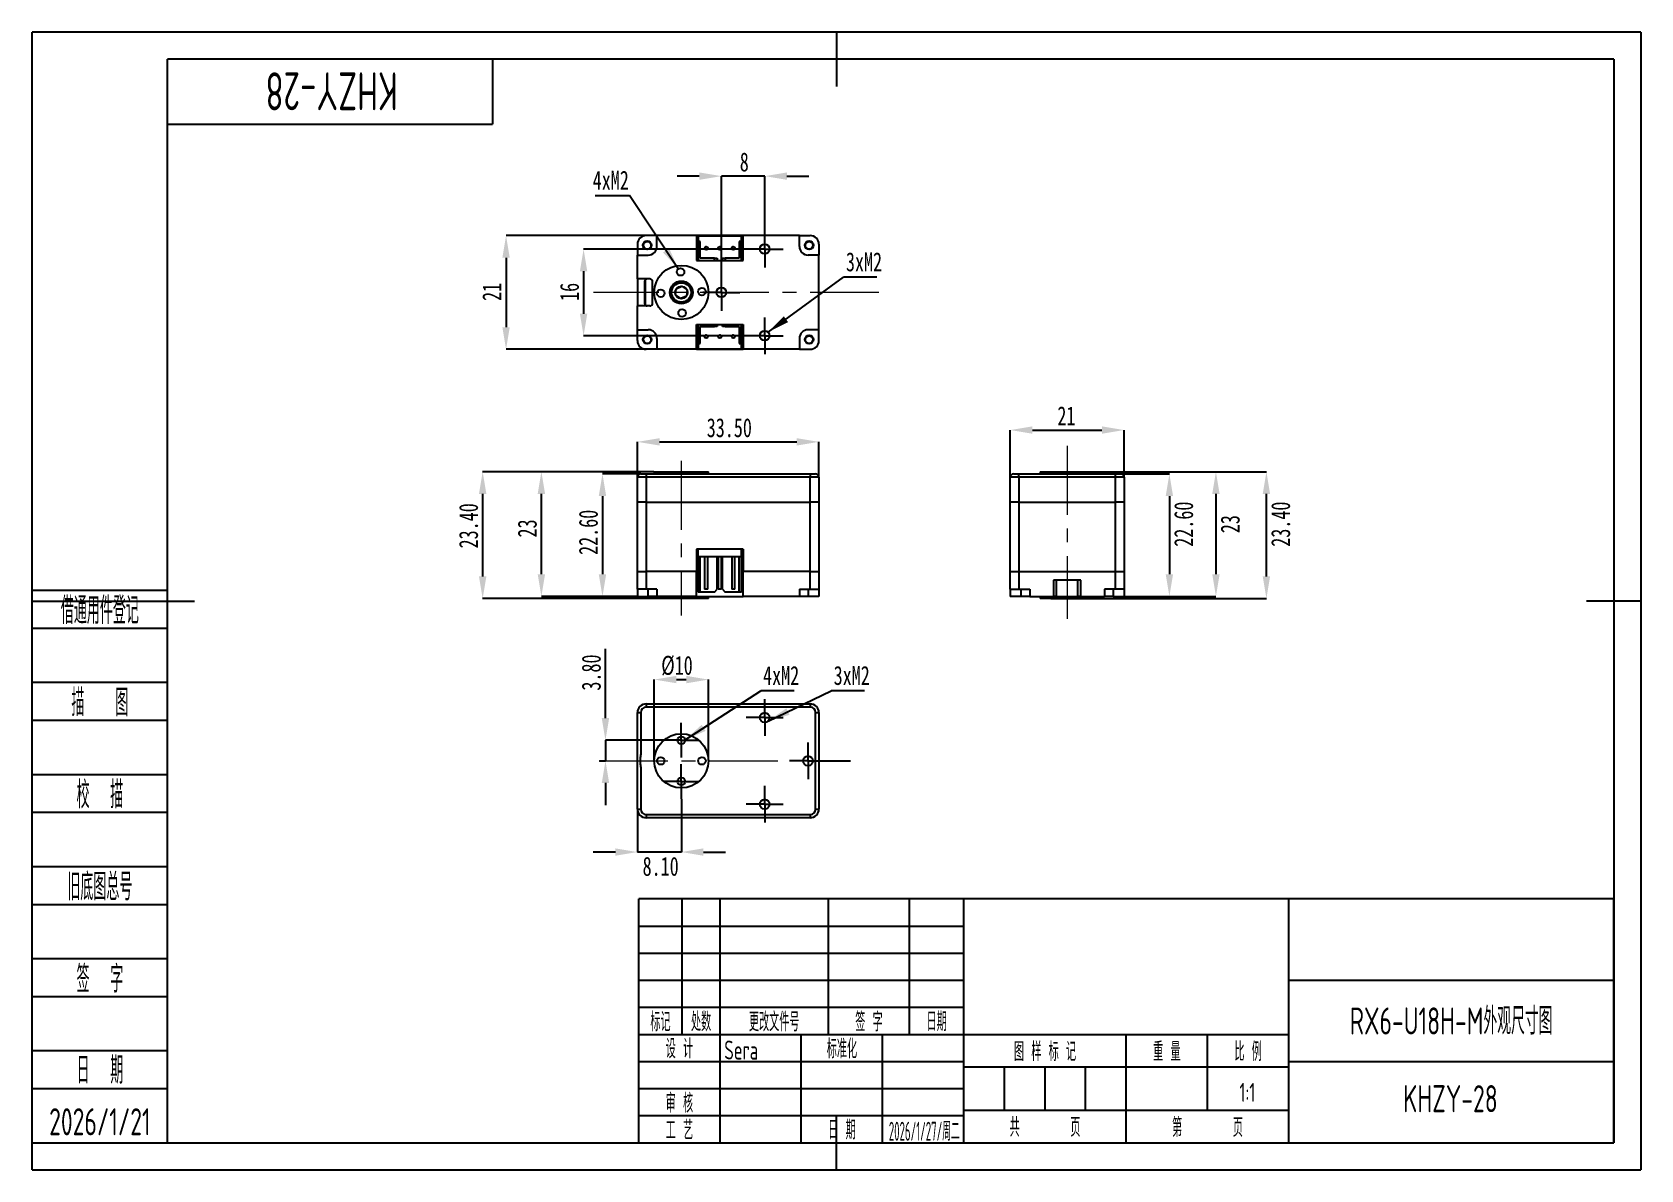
# Model space of a CAD drawing. Header units: millimetres. Extents: x 37 to 334, y 19 to 229.
import ezdxf
from ezdxf.enums import TextEntityAlignment as Align

# ---------------------------------------------------------------- set-up
doc = ezdxf.new("R2010")
doc.units = ezdxf.units.MM
doc.header["$PDSIZE"] = -1
doc.linetypes.add('CENTER2', pattern=[28.575, 19.05, -3.175, 3.175, -3.175])
doc.linetypes.add('CENTERX2', pattern=[20.32, 12.7, -2.54, 2.54, -2.54])
for name, color, linetype in [('1轮廓实线层', 7, 'Continuous'), ('2细线层', 4, 'Continuous'), ('3中心线层', 1, 'CENTER2'), ('6文字层', 3, 'Continuous'), ('图框', 7, 'Continuous'), ('图框层', 7, 'Continuous')]:
    doc.layers.add(name, color=color, linetype=linetype)
doc.layers.add('标注层', color=4, linetype='Continuous', lineweight=25)
doc.styles.add('PC_TEXTSTYLE', font='ISOCP.SHX', dxfattribs={"width": 0.707, "bigfont": 'GBCBIG.SHX'})
doc.styles.add('SLDTEXTSTYLE5', font='TXT', dxfattribs={"width": 0.7})
doc.dimstyles.new('SLDDIMSTYLE0', dxfattribs={"dimtxt": 3.5, "dimasz": 4.08, "dimexe": 0, "dimexo": 0.0625, "dimgap": 0.875, "dimtad": 2, "dimrnd": 1e-09, "dimzin": 4, "dimdsep": 46, "dimtxsty": 'SLDTEXTSTYLE5', "dimsah": 1, "dimcen": 0.09, "dimadec": 0, "dimazin": 1, "dimtfac": 1, "dimtofl": 0, "dimtmove": 0, "dimatfit": 3, "dimfxl": 1, "dimfrac": 2, "dimtolj": 1, "dimtzin": 12, "dimarcsym": 0})
doc.dimstyles.new('SLDDIMSTYLE1', dxfattribs={"dimtxt": 3.5, "dimasz": 4.08, "dimexe": 0, "dimexo": 0.0625, "dimgap": 0.875, "dimtad": 2, "dimrnd": 1e-09, "dimzin": 4, "dimdsep": 46, "dimtxsty": 'SLDTEXTSTYLE5', "dimsah": 1, "dimcen": 0.09, "dimadec": 0, "dimazin": 1, "dimtfac": 1, "dimtmove": 0, "dimatfit": 0, "dimfxl": 1, "dimfrac": 2, "dimtolj": 1, "dimtzin": 12, "dimarcsym": 0})
doc.dimstyles.new('SLDDIMSTYLE2', dxfattribs={"dimtxt": 3.5, "dimasz": 4.08, "dimexe": 0, "dimexo": 0.0625, "dimgap": 0.875, "dimtad": 2, "dimrnd": 1e-09, "dimzin": 12, "dimdsep": 46, "dimtxsty": 'SLDTEXTSTYLE5', "dimsah": 1, "dimcen": 0.09, "dimadec": 0, "dimazin": 3, "dimtfac": 1, "dimtofl": 0, "dimtmove": 0, "dimatfit": 3, "dimfxl": 1, "dimfrac": 2, "dimtolj": 1, "dimtzin": 12, "dimarcsym": 0})
doc.dimstyles.new('SLDDIMSTYLE3', dxfattribs={"dimtxt": 3.5, "dimasz": 4.08, "dimexe": 0, "dimexo": 0.0625, "dimgap": 0.875, "dimtad": 2, "dimrnd": 1e-09, "dimzin": 12, "dimdsep": 46, "dimtxsty": 'SLDTEXTSTYLE5', "dimsah": 1, "dimcen": 0.09, "dimadec": 0, "dimazin": 3, "dimtfac": 1, "dimtmove": 0, "dimatfit": 0, "dimfxl": 1, "dimfrac": 2, "dimtolj": 1, "dimtzin": 12, "dimarcsym": 0})
doc.dimstyles.new('SLDDIMSTYLE4', dxfattribs={"dimtxt": 0.18, "dimasz": 4.08, "dimexe": 0, "dimexo": 0.0625, "dimgap": 0, "dimtad": 0, "dimtih": 1, "dimtoh": 1, "dimdec": 0, "dimrnd": 1e-09, "dimzin": 0, "dimdsep": 46, "dimtxsty": 'Standard', "dimsah": 1, "dimcen": 0.09, "dimadec": 0, "dimazin": 0, "dimtfac": 4.08, "dimtdec": 0, "dimtofl": 0, "dimtmove": 0, "dimatfit": 3, "dimfxl": 1, "dimfrac": 2, "dimtolj": 1, "dimtzin": 0, "dimarcsym": 0})

# ---------------------------------------------------------------- blocks, each defined once
blk = doc.blocks.new('*D28')
at = {"layer": 'Defpoints', "color": 0}
for p in [(181.82, 152.98), (148.32, 146.46), (181.82, 146.46)]:
    blk.add_point(p, dxfattribs=at)
at = {"layer": '标注层', "color": 0, "lineweight": -2}
for p, q in [((148.32, 146.52), (148.32, 152.98)), ((152.4, 152.98), (177.74, 152.98)), ((181.82, 146.52), (181.82, 152.98))]:
    blk.add_line(p, q, dxfattribs=at)
at = {"layer": '标注层', "color": 0}
for points in [[(152.4, 153.66), (152.4, 152.3), (148.32, 152.98)], [(177.74, 152.3), (177.74, 153.66), (181.82, 152.98)]]:
    blk.add_solid(points, dxfattribs=at)
at = {"layer": '标注层', "color": 0, "insert": (165.28, 157.35), "char_height": 3.5, "attachment_point": 2, "style": 'SLDTEXTSTYLE5'}
blk.add_mtext('\\A1;33.50', dxfattribs=at)
blk = doc.blocks.new('*D29')
at = {"layer": 'Defpoints', "color": 0}
for p in [(148.92, 147.06), (141.86, 124.46), (148.32, 124.46)]:
    blk.add_point(p, dxfattribs=at)
at = {"layer": '标注层', "color": 0, "lineweight": -2}
for p, q in [((148.86, 147.06), (141.86, 147.06)), ((141.86, 142.98), (141.86, 128.54)), ((148.26, 124.46), (141.86, 124.46))]:
    blk.add_line(p, q, dxfattribs=at)
at = {"layer": '标注层', "color": 0}
for points in [[(142.54, 142.98), (141.18, 142.98), (141.86, 147.06)], [(141.18, 128.54), (142.54, 128.54), (141.86, 124.46)]]:
    blk.add_solid(points, dxfattribs=at)
at = {"layer": '标注层', "color": 0, "insert": (137.49, 136.28), "char_height": 3.5, "attachment_point": 2, "rotation": 90, "style": 'SLDTEXTSTYLE5'}
blk.add_mtext('\\A1;22.60', dxfattribs=at)
blk = doc.blocks.new('*D30')
at = {"layer": 'Defpoints', "color": 0}
for p in [(151.42, 147.46), (119.74, 124.06), (154.32, 124.06)]:
    blk.add_point(p, dxfattribs=at)
at = {"layer": '标注层', "color": 0, "lineweight": -2}
for p, q in [((151.36, 147.46), (119.74, 147.46)), ((119.74, 143.38), (119.74, 128.14)), ((154.26, 124.06), (119.74, 124.06))]:
    blk.add_line(p, q, dxfattribs=at)
at = {"layer": '标注层', "color": 0}
for points in [[(120.42, 143.38), (119.06, 143.38), (119.74, 147.46)], [(119.06, 128.14), (120.42, 128.14), (119.74, 124.06)]]:
    blk.add_solid(points, dxfattribs=at)
at = {"layer": '标注层', "color": 0, "insert": (115.37, 137.48), "char_height": 3.5, "attachment_point": 2, "rotation": 90, "style": 'SLDTEXTSTYLE5'}
blk.add_mtext('\\A1;23.40', dxfattribs=at)
blk = doc.blocks.new('*D31')
at = {"layer": 'Defpoints', "color": 0}
for p in [(130.58, 147.46), (151.42, 147.46), (148.32, 124.46)]:
    blk.add_point(p, dxfattribs=at)
at = {"layer": '标注层', "color": 0, "lineweight": -2}
for p, q in [((151.36, 147.46), (130.58, 147.46)), ((130.58, 128.54), (130.58, 143.38)), ((148.26, 124.46), (130.58, 124.46))]:
    blk.add_line(p, q, dxfattribs=at)
at = {"layer": '标注层', "color": 0}
for points in [[(131.26, 143.38), (129.9, 143.38), (130.58, 147.46)], [(129.9, 128.54), (131.26, 128.54), (130.58, 124.46)]]:
    blk.add_solid(points, dxfattribs=at)
at = {"layer": '标注层', "color": 0, "insert": (126.21, 137), "char_height": 3.5, "attachment_point": 2, "rotation": 90, "style": 'SLDTEXTSTYLE5'}
blk.add_mtext('\\A1;23', dxfattribs=at)
blk = doc.blocks.new('*D32')
at = {"layer": 'Defpoints', "color": 0}
for p in [(163.82, 202.03), (171.82, 191.96), (163.82, 183.96)]:
    blk.add_point(p, dxfattribs=at)
at = {"layer": '标注层', "color": 0, "lineweight": -2}
for p, q in [((159.74, 202.03), (155.66, 202.03)), ((163.82, 184.02), (163.82, 202.03)), ((171.82, 202.03), (163.82, 202.03)), ((171.82, 192.02), (171.82, 202.03)), ((175.9, 202.03), (179.98, 202.03))]:
    blk.add_line(p, q, dxfattribs=at)
at = {"layer": '标注层', "color": 0}
for points in [[(159.74, 201.35), (159.74, 202.71), (163.82, 202.03)], [(175.9, 202.71), (175.9, 201.35), (171.82, 202.03)]]:
    blk.add_solid(points, dxfattribs=at)
at = {"layer": '标注层', "color": 0, "insert": (168.04, 206.4), "char_height": 3.5, "attachment_point": 2, "style": 'SLDTEXTSTYLE5'}
blk.add_mtext('\\A1;8', dxfattribs=at)
blk = doc.blocks.new('*D33')
at = {"layer": 'Defpoints', "color": 0}
for p in [(168.42, 188.56), (138.37, 172.56), (168.42, 172.56)]:
    blk.add_point(p, dxfattribs=at)
at = {"layer": '标注层', "color": 0, "lineweight": -2}
for p, q in [((168.36, 188.56), (138.37, 188.56)), ((138.37, 184.48), (138.37, 176.64)), ((168.36, 172.56), (138.37, 172.56))]:
    blk.add_line(p, q, dxfattribs=at)
at = {"layer": '标注层', "color": 0}
for points in [[(139.05, 184.48), (137.69, 184.48), (138.37, 188.56)], [(137.69, 176.64), (139.05, 176.64), (138.37, 172.56)]]:
    blk.add_solid(points, dxfattribs=at)
at = {"layer": '标注层', "color": 0, "insert": (134, 180.66), "char_height": 3.5, "attachment_point": 2, "rotation": 90, "style": 'SLDTEXTSTYLE5'}
blk.add_mtext('\\A1;16', dxfattribs=at)
blk = doc.blocks.new('*D34')
at = {"layer": 'Defpoints', "color": 0}
for p in [(149.92, 191.06), (124.06, 170.06), (149.92, 170.06)]:
    blk.add_point(p, dxfattribs=at)
at = {"layer": '标注层', "color": 0, "lineweight": -2}
for p, q in [((149.86, 191.06), (124.06, 191.06)), ((124.06, 186.98), (124.06, 174.14)), ((149.86, 170.06), (124.06, 170.06))]:
    blk.add_line(p, q, dxfattribs=at)
at = {"layer": '标注层', "color": 0}
for points in [[(124.74, 186.98), (123.38, 186.98), (124.06, 191.06)], [(123.38, 174.14), (124.74, 174.14), (124.06, 170.06)]]:
    blk.add_solid(points, dxfattribs=at)
at = {"layer": '标注层', "color": 0, "insert": (119.68, 180.66), "char_height": 3.5, "attachment_point": 2, "rotation": 90, "style": 'SLDTEXTSTYLE5'}
blk.add_mtext('\\A1;21', dxfattribs=at)
blk = doc.blocks.new('SW_NOTE_0')
at = {"layer": '图框', "color": 0}
blk.add_line((6.15, 0), (0, 0), dxfattribs=at)
at = {"layer": '图框', "color": 0, "insert": (0.46, 4.59), "char_height": 3.5, "attachment_point": 1, "style": 'SLDTEXTSTYLE5'}
blk.add_mtext('3xM2', dxfattribs=at)
blk = doc.blocks.new('SW_NOTE_0_1')
at = {"layer": '图框', "color": 0}
blk.add_line((-6.32, 0), (0, 0), dxfattribs=at)
at = {"layer": '图框', "color": 0, "insert": (-6.8, 4.56), "char_height": 3.5, "attachment_point": 1, "style": 'SLDTEXTSTYLE5'}
blk.add_mtext('4xM2', dxfattribs=at)
blk = doc.blocks.new('SW_CENTERMARKSYMBOL_0')
at = {"layer": '图框', "color": 0}
for p, q in [((0, 2.5), (0, 3.4)), ((-2.5, 0), (-3.4, 0)), ((0, 0), (-2.5, 0)), ((0, 0), (0, 2.5)), ((0, 0), (0, -2.5)), ((0, 0), (2.5, 0)), ((2.5, 0), (3.4, 0)), ((0, -2.5), (0, -3.4))]:
    blk.add_line(p, q, dxfattribs=at)
blk = doc.blocks.new('SW_CENTERMARKSYMBOL_1')
at = {"layer": '图框', "color": 0}
for p, q in [((0, 2.5), (0, 3.4)), ((-2.5, 0), (-3.4, 0)), ((0, 0), (-2.5, 0)), ((0, 0), (0, 2.5)), ((0, 0), (0, -2.5)), ((0, 0), (2.5, 0)), ((2.5, 0), (3.4, 0)), ((0, -2.5), (0, -3.4))]:
    blk.add_line(p, q, dxfattribs=at)
blk = doc.blocks.new('SW_CENTERMARKSYMBOL_2')
at = {"layer": '图框', "color": 0}
for p, q in [((0, 2.5), (0, 3.4)), ((-2.5, 0), (-3.4, 0)), ((0, 0), (-2.5, 0)), ((0, 0), (0, 2.5)), ((0, 0), (0, -2.5)), ((0, 0), (2.5, 0)), ((2.5, 0), (3.4, 0)), ((0, -2.5), (0, -3.4))]:
    blk.add_line(p, q, dxfattribs=at)
blk = doc.blocks.new('*D35')
at = {"layer": 'Defpoints', "color": 0}
for p in [(153.22, 97.9), (141.23, 94.1), (142.41, 94.1)]:
    blk.add_point(p, dxfattribs=at)
at = {"layer": '标注层', "color": 0, "lineweight": -2}
for p, q in [((142.41, 101.98), (142.41, 114.75)), ((153.16, 97.9), (142.41, 97.9)), ((142.41, 97.9), (142.41, 94.1)), ((141.29, 94.1), (142.41, 94.1)), ((142.41, 90.02), (142.41, 85.94))]:
    blk.add_line(p, q, dxfattribs=at)
at = {"layer": '标注层', "color": 0}
for points in [[(141.73, 101.98), (143.09, 101.98), (142.41, 97.9)], [(143.09, 90.02), (141.73, 90.02), (142.41, 94.1)]]:
    blk.add_solid(points, dxfattribs=at)
at = {"layer": '标注层', "color": 0, "insert": (138.03, 110.4), "char_height": 3.5, "attachment_point": 2, "rotation": 90, "style": 'SLDTEXTSTYLE5'}
blk.add_mtext('\\A1;3.80', dxfattribs=at)
blk = doc.blocks.new('*D36')
at = {"layer": 'Defpoints', "color": 0}
for p in [(156.42, 87.1), (148.32, 85.2), (148.32, 77.26)]:
    blk.add_point(p, dxfattribs=at)
at = {"layer": '标注层', "color": 0, "lineweight": -2}
for p, q in [((156.42, 87.03), (156.42, 77.26)), ((148.32, 85.13), (148.32, 77.26)), ((144.24, 77.26), (140.16, 77.26)), ((156.42, 77.26), (148.32, 77.26)), ((160.5, 77.26), (164.58, 77.26))]:
    blk.add_line(p, q, dxfattribs=at)
at = {"layer": '标注层', "color": 0}
for points in [[(144.24, 76.58), (144.24, 77.94), (148.32, 77.26)], [(160.5, 77.94), (160.5, 76.58), (156.42, 77.26)]]:
    blk.add_solid(points, dxfattribs=at)
at = {"layer": '标注层', "color": 0, "insert": (152.6, 76.38), "char_height": 3.5, "attachment_point": 2, "style": 'SLDTEXTSTYLE5'}
blk.add_mtext('\\A1;8.10', dxfattribs=at)
blk = doc.blocks.new('*D37')
at = {"layer": 'Defpoints', "color": 0}
for p in [(161.42, 109.1), (151.42, 94.1), (161.42, 94.1)]:
    blk.add_point(p, dxfattribs=at)
at = {"layer": '标注层', "color": 0, "lineweight": -2}
for p, q in [((151.42, 94.16), (151.42, 109.1)), ((155.5, 109.1), (157.34, 109.1)), ((161.42, 94.16), (161.42, 109.1))]:
    blk.add_line(p, q, dxfattribs=at)
at = {"layer": '标注层', "color": 0}
for points in [[(155.5, 109.78), (155.5, 108.42), (151.42, 109.1)], [(157.34, 108.42), (157.34, 109.78), (161.42, 109.1)]]:
    blk.add_solid(points, dxfattribs=at)
at = {"layer": '标注层', "color": 0, "insert": (155.62, 113.48), "char_height": 3.5, "attachment_point": 2, "style": 'SLDTEXTSTYLE5'}
blk.add_mtext('\\A1;%%c10', dxfattribs=at)
blk = doc.blocks.new('SW_NOTE_0_2')
at = {"layer": '图框', "color": 0}
blk.add_line((6.15, 0), (0, 0), dxfattribs=at)
at = {"layer": '图框', "color": 0, "insert": (0.43, 4.58), "char_height": 3.5, "attachment_point": 1, "style": 'SLDTEXTSTYLE5'}
blk.add_mtext('4xM2', dxfattribs=at)
blk = doc.blocks.new('SW_NOTE_0_3')
at = {"layer": '图框', "color": 0}
blk.add_line((6.15, 0), (0, 0), dxfattribs=at)
at = {"layer": '图框', "color": 0, "insert": (0.46, 4.58), "char_height": 3.5, "attachment_point": 1, "style": 'SLDTEXTSTYLE5'}
blk.add_mtext('3xM2', dxfattribs=at)
blk = doc.blocks.new('SW_CENTERMARKSYMBOL_3')
at = {"layer": '图框', "color": 0}
for p, q in [((0, 2.5), (0, 3.2)), ((-2.5, 0), (-3.2, 0)), ((0, 0), (-2.5, 0)), ((0, 0), (0, 2.5)), ((0, 0), (0, -2.5)), ((0, 0), (2.5, 0)), ((2.5, 0), (3.2, 0)), ((0, -2.5), (0, -3.2))]:
    blk.add_line(p, q, dxfattribs=at)
blk = doc.blocks.new('SW_CENTERMARKSYMBOL_4')
at = {"layer": '图框', "color": 0}
for p, q in [((0, 2.5), (0, 3.4)), ((-2.5, 0), (-3.4, 0)), ((0, 0), (-2.5, 0)), ((0, 0), (0, 2.5)), ((0, 0), (0, -2.5)), ((0, 0), (2.5, 0)), ((2.5, 0), (3.4, 0)), ((0, -2.5), (0, -3.4))]:
    blk.add_line(p, q, dxfattribs=at)
blk = doc.blocks.new('SW_CENTERMARKSYMBOL_5')
at = {"layer": '图框', "color": 0}
for p, q in [((0, 2.5), (0, 3.4)), ((-2.5, 0), (-3.4, 0)), ((0, 0), (-2.5, 0)), ((0, 0), (0, 2.5)), ((0, 0), (0, -2.5)), ((0, 0), (2.5, 0)), ((2.5, 0), (7.83, 0)), ((0, -2.5), (0, -3.4))]:
    blk.add_line(p, q, dxfattribs=at)
blk = doc.blocks.new('SW_CENTERMARKSYMBOL_6')
at = {"layer": '图框', "color": 0}
for p, q in [((0, 2.5), (0, 3.4)), ((-2.5, 0), (-3.4, 0)), ((0, 0), (-2.5, 0)), ((0, 0), (0, 2.5)), ((0, 0), (0, -2.5)), ((0, 0), (2.5, 0)), ((2.5, 0), (3.4, 0)), ((0, -2.5), (0, -3.4))]:
    blk.add_line(p, q, dxfattribs=at)
blk = doc.blocks.new('SW_CENTERMARKSYMBOL_7')
at = {"layer": '图框', "color": 0}
for p, q in [((0, 2.5), (0, 3.2)), ((-2.5, 0), (-3.2, 0)), ((0, 0), (-2.5, 0)), ((0, 0), (0, 2.5)), ((0, 0), (0, -2.5)), ((0, 0), (2.5, 0)), ((2.5, 0), (3.2, 0)), ((0, -2.5), (0, -3.2))]:
    blk.add_line(p, q, dxfattribs=at)
blk = doc.blocks.new('*D38')
at = {"layer": 'Defpoints', "color": 0}
for p in [(238.15, 155.16), (217.15, 146.46), (238.15, 146.46)]:
    blk.add_point(p, dxfattribs=at)
at = {"layer": '标注层', "color": 0, "lineweight": -2}
for p, q in [((217.15, 146.52), (217.15, 155.16)), ((221.23, 155.16), (234.07, 155.16)), ((238.15, 146.52), (238.15, 155.16))]:
    blk.add_line(p, q, dxfattribs=at)
at = {"layer": '标注层', "color": 0}
for points in [[(221.23, 155.84), (221.23, 154.48), (217.15, 155.16)], [(234.07, 154.48), (234.07, 155.84), (238.15, 155.16)]]:
    blk.add_solid(points, dxfattribs=at)
at = {"layer": '标注层', "color": 0, "insert": (227.51, 159.53), "char_height": 3.5, "attachment_point": 2, "style": 'SLDTEXTSTYLE5'}
blk.add_mtext('\\A1;21', dxfattribs=at)
blk = doc.blocks.new('*D39')
at = {"layer": 'Defpoints', "color": 0}
for p in [(236.55, 147.06), (238.15, 124.46), (246.53, 124.46)]:
    blk.add_point(p, dxfattribs=at)
at = {"layer": '标注层', "color": 0, "lineweight": -2}
for p, q in [((236.62, 147.06), (246.53, 147.06)), ((246.53, 142.98), (246.53, 128.54)), ((238.22, 124.46), (246.53, 124.46))]:
    blk.add_line(p, q, dxfattribs=at)
at = {"layer": '标注层', "color": 0}
for points in [[(247.21, 142.98), (245.85, 142.98), (246.53, 147.06)], [(245.85, 128.54), (247.21, 128.54), (246.53, 124.46)]]:
    blk.add_solid(points, dxfattribs=at)
at = {"layer": '标注层', "color": 0, "insert": (247.4, 137.79), "char_height": 3.5, "attachment_point": 2, "rotation": 90, "style": 'SLDTEXTSTYLE5'}
blk.add_mtext('\\A1;22.60', dxfattribs=at)
blk = doc.blocks.new('*D40')
at = {"layer": 'Defpoints', "color": 0}
for p in [(232.65, 147.46), (238.15, 124.46), (255.12, 124.46)]:
    blk.add_point(p, dxfattribs=at)
at = {"layer": '标注层', "color": 0, "lineweight": -2}
for p, q in [((232.72, 147.46), (255.12, 147.46)), ((255.12, 143.38), (255.12, 128.54)), ((238.22, 124.46), (255.12, 124.46))]:
    blk.add_line(p, q, dxfattribs=at)
at = {"layer": '标注层', "color": 0}
for points in [[(255.8, 143.38), (254.44, 143.38), (255.12, 147.46)], [(254.44, 128.54), (255.8, 128.54), (255.12, 124.46)]]:
    blk.add_solid(points, dxfattribs=at)
at = {"layer": '标注层', "color": 0, "insert": (255.99, 137.79), "char_height": 3.5, "attachment_point": 2, "rotation": 90, "style": 'SLDTEXTSTYLE5'}
blk.add_mtext('\\A1;23', dxfattribs=at)
blk = doc.blocks.new('*D41')
at = {"layer": 'Defpoints', "color": 0}
for p in [(232.65, 147.46), (264.44, 147.46), (224.56, 124.06)]:
    blk.add_point(p, dxfattribs=at)
at = {"layer": '标注层', "color": 0, "lineweight": -2}
for p, q in [((232.72, 147.46), (264.44, 147.46)), ((264.44, 128.14), (264.44, 143.38)), ((224.62, 124.06), (264.44, 124.06))]:
    blk.add_line(p, q, dxfattribs=at)
at = {"layer": '标注层', "color": 0}
for points in [[(265.12, 143.38), (263.76, 143.38), (264.44, 147.46)], [(263.76, 128.14), (265.12, 128.14), (264.44, 124.06)]]:
    blk.add_solid(points, dxfattribs=at)
at = {"layer": '标注层', "color": 0, "insert": (265.31, 137.79), "char_height": 3.5, "attachment_point": 2, "rotation": 90, "style": 'SLDTEXTSTYLE5'}
blk.add_mtext('\\A1;23.40', dxfattribs=at)
blk = doc.blocks.new('ZwmFrameMain_A4^_^无分区图框^_^landscape')
at = {"layer": '1轮廓实线层'}
for p, q in [((123.5, 205), (123.5, 195)), ((0, 0), (0, 200)), ((267, 200), (0, 200)), ((267, 200), (267, 0)), ((-25, 100), (5, 100)), ((272, 100), (262, 100)), ((123.5, -5), (123.5, 5)), ((0, 0), (267, 0))]:
    blk.add_line(p, q, dxfattribs=at)
at = {"layer": '2细线层'}
for p, q in [((-25, -5), (-25, 205)), ((272, 205), (-25, 205)), ((272, 205), (272, -5)), ((-25, -5), (272, -5))]:
    blk.add_line(p, q, dxfattribs=at)
blk = doc.blocks.new('ZwmFrameMain_标题栏1')
at = {"layer": '1轮廓实线层'}
for p, q in [((-180, 0), (-180, 45)), ((0, 45), (-180, 45)), ((-172, 20), (-172, 45)), ((-165, 20), (-165, 45)), ((-145, 20), (-145, 45)), ((-130, 20), (-130, 45)), ((-120, 0), (-120, 45)), ((0, 0), (0, 45)), ((-60, 30), (0, 30)), ((-180, 20), (-60, 20)), ((-165, 0), (-165, 20)), ((-150, 0), (-150, 20)), ((-135, 0), (-135, 20)), ((-60, 15), (0, 15)), ((-180, 0), (0, 0))]:
    blk.add_line(p, q, dxfattribs=at)
at = {"layer": '1轮廓实线层', "color": 7}
for p, q in [((-60, 0), (-60, 45)), ((-180, 25), (-120, 25))]:
    blk.add_line(p, q, dxfattribs=at)
at = {"layer": '2细线层'}
for p, q in [((-180, 40), (-120, 40)), ((-180, 35), (-120, 35)), ((-180, 30), (-120, 30)), ((-90, 0), (-90, 20)), ((-75, 6), (-75, 20)), ((-180, 15), (-120, 15)), ((-120, 14), (-60, 14)), ((-112.5, 6), (-112.5, 14)), ((-105, 6), (-105, 14)), ((-97.5, 6), (-97.5, 14)), ((-180, 10), (-120, 10)), ((-120, 6), (-60, 6)), ((-180, 5), (-120, 5))]:
    blk.add_line(p, q, dxfattribs=at)
at = {"layer": '6文字层', "style": 'PC_TEXTSTYLE', "width": 0.667}
for s, p in [('标记', (-176, 22.5)), ('处数', (-168.5, 22.5)), (' 更改文件号 ', (-155, 22.5)), (' 签 字 ', (-137.5, 22.5)), (' 日期 ', (-125, 22.5)), (' 设 计 ', (-172.5, 17.51)), (' 标准化 ', (-142.5, 17.51)), (' 图 样 标 记 ', (-105, 17)), (' 重 量 ', (-82.5, 17)), (' 比 例 ', (-67.5, 17)), (' 审 核 ', (-172.5, 7.5)), (' 工 艺 ', (-172.5, 2.5)), (' 日 期 ', (-142.5, 2.5)), ('共       页', (-105, 3)), ('第       页', (-75, 3))]:
    blk.add_text(s, height=3.5, dxfattribs=at).set_placement(p, align=Align.MIDDLE)
at = {"layer": '6文字层', "style": 'PC_TEXTSTYLE', "flags": 8}
for tag, height, width, p, p2 in [('企业名称', 5, 3.445461, (-54.29, 34.82), (-5.27, 34.82)), ('产品名称或材料标记', 7, 1.034456, (-113.46, 28.64), (-66.42, 28.64)), ('图样名称', 5, 3.480264, (-54.79, 19.98), (-5.27, 19.98)), ('标准化', 3.5, 1.756036, (-133.83, 15.37), (-120.75, 15.37)), ('审核', 3.5, 2.723972, (-163.99, 5.37), (-150.63, 5.37)), ('重量', 3.5, 2.448074, (-88.46, 7.54), (-76.55, 7.54)), ('比例', 3.5, 2.367734, (-73.35, 7.54), (-61.93, 7.54)), ('图样代号', 5, 3.489916, (-54.79, 5.63), (-5.52, 5.63)), ('工艺', 3.5, 2.851598, (-164.21, 0.37), (-150.89, 0.37)), ('日期', 3.5, 2.733185, (-133.83, 0.37), (-120.75, 0.37)), ('共几页', 3.5, 0.953151, (-108.58, 1.48), (-101.56, 1.48))]:
    blk.add_attdef(tag, text='', height=height, dxfattribs=dict(at, width=width)).set_placement(p, p2, align=Align.FIT)
at = {"layer": '6文字层', "style": 'PC_TEXTSTYLE', "width": 9.901758, "flags": 8}
blk.add_attdef('设计', text='', height=3.5, rotation=359.5768, dxfattribs=at).set_placement((-164.23, 15.37), (-150.37, 15.27), align=Align.FIT)
at = {"layer": '6文字层', "color": 3, "style": 'PC_TEXTSTYLE', "width": 0.96618, "flags": 8}
blk.add_attdef('第几页', text='', height=3.5, dxfattribs=at).set_placement((-78.29, 1.5), (-71.16, 1.5), align=Align.FIT)
at = {"layer": '6文字层', "color": 0, "style": 'PC_TEXTSTYLE', "width": 0.715273, "flags": 8}
blk.add_attdef('图纸张数', text='', height=3.5, dxfattribs=at).set_placement((-2.66, -3.87), (4.46, -3.87), align=Align.FIT)
blk = doc.blocks.new('ZwmFrameMain_图样代号')
at = {"layer": '2细线层', "linetype": 'Continuous'}
for p in [(60, 0), (0, -12)]:
    blk.add_line(p, (60, -12), dxfattribs=at)
at = {"layer": '6文字层', "style": 'PC_TEXTSTYLE', "width": 2.827942}
blk.add_attdef('图样代号', text='', height=7, rotation=180, dxfattribs=at).set_placement((58.24, -2.4), (2.35, -2.4), align=Align.FIT)
blk = doc.blocks.new('ZwmFrameMain_附加栏')
at = {"layer": '2细线层'}
for p, q in [((-25, 102), (0, 102)), ((-25, 95), (0, 95)), ((-25, 85), (0, 85)), ((-25, 78), (0, 78)), ((-25, 68), (0, 68)), ((-25, 61), (0, 61)), ((-25, 51), (0, 51)), ((-25, 44), (0, 44)), ((-25, 34), (0, 34)), ((-25, 27), (0, 27)), ((-25, 17), (0, 17)), ((-25, 10), (0, 10)), ((-25, 0), (0, 0))]:
    blk.add_line(p, q, dxfattribs=at)
at = {"layer": '6文字层', "color": 3, "style": 'PC_TEXTSTYLE'}
for s, width, p in [('借通用件登记', 0.667, (-12.5, 98.5)), ('描   图', 0.6667, (-12.5, 81.5)), ('校  描', 0.667, (-12.5, 64.5)), ('旧底图总号', 0.667, (-12.5, 47.5)), ('签  字', 0.667, (-12.5, 30.5)), ('日  期', 0.667, (-12.49, 13.6))]:
    blk.add_text(s, height=5, dxfattribs=dict(at, width=width)).set_placement(p, align=Align.MIDDLE)
at = {"layer": '6文字层', "style": 'PC_TEXTSTYLE'}
for tag, width, p, p2 in [('借通用件登记', 0.671328, (-23.44, 86.36), (-1.25, 86.36)), ('描图', 2.120922, (-23.44, 69.36), (-1.25, 69.36)), ('校图', 2.149976, (-23.75, 52.06), (-1.25, 52.06)), ('旧底图总号', 0.761452, (-22.84, 35.67), (-1.86, 35.67)), ('签字', 2.026939, (-23.14, 18.37), (-1.56, 18.37)), ('日期', 1.89999, (-22.84, 1.37), (-2.17, 1.37))]:
    blk.add_attdef(tag, text='', height=5, dxfattribs=dict(at, width=width)).set_placement(p, p2, align=Align.FIT)

msp = doc.modelspace()

# ---------------------------------------------------------------- linework, layer by layer
at = {"color": 7, "linetype": 'Continuous', "lineweight": 25}
for p, q in [((151.918, 191.061), (149.918, 191.061)), ((151.918, 189.061), (151.918, 191.061)), ((159.218, 191.061), (151.918, 191.061)), ((159.218, 191.061), (159.218, 186.461)), ((167.818, 191.061), (159.218, 191.061)), ((167.518, 190.961), (159.518, 190.961)), ((159.518, 190.961), (159.518, 189.961)), ((167.518, 189.961), (167.518, 190.961)), ((167.818, 186.461), (167.818, 191.061)), ((178.218, 191.061), (167.818, 191.061)), ((178.218, 189.061), (178.218, 191.061)), ((178.218, 191.061), (180.218, 191.061)), ((148.318, 189.461), (148.318, 187.461)), ((148.318, 183.061), (148.318, 187.461)), ((148.318, 187.461), (150.318, 187.461)), ((159.218, 189.761), (159.281, 189.761)), ((159.218, 189.561), (159.518, 189.561)), ((159.518, 189.961), (159.518, 186.461)), ((159.918, 189.961), (159.518, 189.961)), ((159.918, 186.861), (159.918, 189.961)), ((167.118, 189.961), (167.118, 186.861)), ((167.518, 189.961), (167.118, 189.961)), ((167.518, 186.461), (167.518, 189.961)), ((167.518, 189.561), (167.818, 189.561)), ((181.818, 187.461), (179.818, 187.461)), ((181.818, 189.461), (181.818, 187.461)), ((181.818, 173.661), (181.818, 187.461)), ((159.218, 186.461), (167.818, 186.461)), ((162.518, 186.861), (159.918, 186.861)), ((162.518, 186.461), (162.518, 186.861)), ((162.518, 186.861), (163.018, 186.861)), ((163.018, 186.861), (163.018, 186.461)), ((164.018, 186.461), (164.018, 186.861)), ((164.018, 186.861), (164.518, 186.861)), ((164.518, 186.861), (164.518, 186.461)), ((167.118, 186.861), (164.518, 186.861)), ((150.618, 183.061), (148.318, 183.061)), ((148.318, 183.061), (148.318, 178.061)), ((149.618, 182.561), (149.618, 178.561)), ((149.718, 182.861), (149.718, 178.261)), ((151.118, 178.561), (151.118, 182.561)), ((155.364, 180.089), (155.482, 181.237)), ((155.482, 181.237), (156.536, 181.709)), ((156.536, 181.709), (157.472, 181.033)), ((156.3, 179.412), (155.364, 180.089)), ((157.354, 179.884), (156.3, 179.412)), ((157.472, 181.033), (157.354, 179.884)), ((148.318, 173.661), (148.318, 178.061)), ((150.618, 178.061), (148.318, 178.061)), ((148.318, 173.661), (150.318, 173.661)), ((148.318, 171.661), (148.318, 173.661)), ((159.218, 174.661), (167.818, 174.661)), ((159.218, 170.061), (159.218, 174.661)), ((159.518, 174.661), (159.518, 171.161)), ((159.918, 174.261), (162.518, 174.261)), ((159.918, 171.161), (159.918, 174.261)), ((162.518, 174.261), (162.518, 174.661)), ((163.018, 174.261), (162.518, 174.261)), ((163.018, 174.661), (163.018, 174.261)), ((164.018, 174.261), (164.018, 174.661)), ((164.518, 174.261), (164.018, 174.261)), ((164.518, 174.661), (164.518, 174.261)), ((164.518, 174.261), (167.118, 174.261)), ((167.118, 174.261), (167.118, 171.161)), ((167.518, 171.161), (167.518, 174.661)), ((167.818, 174.661), (167.818, 170.061)), ((181.818, 173.661), (179.818, 173.661)), ((181.818, 171.661), (181.818, 173.661)), ((151.918, 170.061), (149.918, 170.061)), ((151.918, 172.061), (151.918, 170.061)), ((159.218, 170.061), (151.918, 170.061)), ((159.218, 171.561), (159.518, 171.561)), ((159.281, 171.361), (159.218, 171.361)), ((159.218, 170.061), (167.818, 170.061)), ((159.518, 171.161), (159.918, 171.161)), ((159.518, 171.161), (159.518, 170.161)), ((159.518, 170.161), (167.518, 170.161)), ((167.118, 171.161), (167.518, 171.161)), ((167.518, 171.561), (167.818, 171.561)), ((167.518, 170.161), (167.518, 171.161)), ((178.218, 170.061), (167.818, 170.061)), ((178.218, 172.061), (178.218, 170.061)), ((178.218, 170.061), (180.218, 170.061)), ((149.918, 146.457), (148.318, 146.457)), ((148.318, 141.857), (148.318, 146.457)), ((148.918, 147.057), (149.918, 147.057)), ((149.918, 147.057), (180.218, 147.057)), ((149.918, 147.057), (149.918, 146.457)), ((180.218, 146.457), (149.918, 146.457)), ((149.918, 146.457), (149.918, 141.857)), ((151.418, 147.457), (151.418, 147.057)), ((151.418, 147.457), (161.418, 147.457)), ((161.418, 147.057), (161.418, 147.457)), ((180.218, 147.057), (180.218, 146.457)), ((180.218, 147.057), (181.218, 147.057)), ((180.218, 141.857), (180.218, 146.457)), ((181.818, 146.457), (180.218, 146.457)), ((181.818, 146.457), (181.818, 141.857)), ((218.753, 146.457), (217.153, 146.457)), ((217.153, 141.857), (217.153, 146.457)), ((217.753, 147.057), (218.753, 147.057)), ((218.753, 146.457), (218.753, 147.057)), ((218.753, 147.057), (226.424, 147.057)), ((218.753, 146.457), (218.753, 141.857)), ((236.553, 146.457), (218.753, 146.457)), ((222.653, 147.457), (222.653, 147.057)), ((222.653, 147.457), (227.653, 147.457)), ((227.653, 147.457), (232.653, 147.457)), ((228.882, 147.057), (236.553, 147.057)), ((232.653, 147.057), (232.653, 147.457)), ((236.553, 146.457), (236.553, 147.057)), ((236.553, 147.057), (237.553, 147.057)), ((236.553, 141.857), (236.553, 146.457)), ((238.153, 146.457), (236.553, 146.457)), ((238.153, 146.457), (238.153, 141.857)), ((149.918, 141.857), (148.318, 141.857)), ((148.318, 129.057), (148.318, 141.857)), ((149.918, 141.857), (180.218, 141.857)), ((149.918, 141.857), (149.918, 129.057)), ((181.818, 141.857), (180.218, 141.857)), ((180.218, 129.057), (180.218, 141.857)), ((181.818, 141.857), (181.818, 129.057)), ((218.753, 141.857), (217.153, 141.857)), ((217.153, 129.057), (217.153, 141.857)), ((218.753, 141.857), (236.553, 141.857)), ((218.753, 141.857), (218.753, 129.057)), ((238.153, 141.857), (236.553, 141.857)), ((236.553, 129.057), (236.553, 141.857)), ((238.153, 141.857), (238.153, 129.057)), ((159.218, 133.157), (159.218, 129.057)), ((167.818, 133.157), (159.218, 133.157)), ((159.518, 131.757), (159.518, 133.157)), ((167.518, 131.757), (159.518, 131.757)), ((159.518, 125.257), (159.518, 131.757)), ((159.918, 125.257), (159.918, 131.757)), ((160.718, 131.757), (160.718, 125.757)), ((161.318, 125.757), (161.318, 131.757)), ((163.018, 125.757), (163.018, 131.757)), ((163.218, 131.757), (163.218, 125.757)), ((163.818, 125.757), (163.818, 131.757)), ((164.018, 125.757), (164.018, 131.757)), ((165.718, 131.757), (165.718, 125.757)), ((166.318, 125.757), (166.318, 131.757)), ((167.118, 125.257), (167.118, 131.757)), ((167.518, 131.757), (167.518, 133.157)), ((167.518, 125.257), (167.518, 131.757)), ((167.518, 131.157), (167.818, 131.157)), ((167.818, 133.157), (167.818, 129.057)), ((148.318, 125.807), (148.318, 129.057)), ((148.318, 129.057), (149.918, 129.057)), ((149.918, 129.057), (149.918, 125.807)), ((159.218, 129.057), (149.918, 129.057)), ((159.518, 129.857), (159.218, 129.857)), ((159.218, 124.457), (159.218, 129.057)), ((163.218, 129.857), (163.018, 129.857)), ((164.018, 129.857), (163.818, 129.857)), ((167.818, 129.857), (167.518, 129.857)), ((167.818, 124.457), (167.818, 129.057)), ((180.218, 129.057), (167.818, 129.057)), ((180.218, 125.807), (180.218, 129.057)), ((180.218, 129.057), (181.818, 129.057)), ((181.818, 129.057), (181.818, 125.807)), ((217.153, 125.807), (217.153, 129.057)), ((217.153, 129.057), (218.753, 129.057)), ((218.753, 129.057), (218.753, 125.807)), ((218.753, 129.057), (236.553, 129.057)), ((236.553, 125.807), (236.553, 129.057)), ((236.553, 129.057), (238.153, 129.057)), ((238.153, 129.057), (238.153, 125.807)), ((149.918, 125.807), (148.318, 125.807)), ((148.318, 125.807), (148.318, 124.457)), ((151.918, 125.807), (149.918, 125.807)), ((150.318, 124.457), (150.318, 125.807)), ((151.918, 125.807), (151.918, 124.457)), ((159.918, 125.257), (159.518, 125.257)), ((162.518, 125.257), (159.918, 125.257)), ((161.318, 125.757), (160.718, 125.757)), ((162.518, 125.257), (163.018, 125.757)), ((163.518, 125.757), (163.218, 125.757)), ((163.818, 125.757), (163.518, 125.757)), ((164.018, 125.757), (164.518, 125.257)), ((167.118, 125.257), (164.518, 125.257)), ((166.018, 125.757), (165.718, 125.757)), ((166.318, 125.757), (166.018, 125.757)), ((167.518, 125.257), (167.118, 125.257)), ((178.218, 125.807), (180.218, 125.807)), ((178.218, 125.807), (178.218, 124.457)), ((179.818, 125.807), (179.818, 124.457)), ((180.218, 125.807), (181.818, 125.807)), ((181.818, 125.807), (181.818, 124.457)), ((217.153, 125.807), (218.753, 125.807)), ((217.153, 125.807), (217.153, 124.457)), ((218.753, 125.807), (220.753, 125.807)), ((219.153, 124.457), (219.153, 125.807)), ((220.753, 125.807), (220.753, 124.457)), ((230.153, 127.457), (225.153, 127.457)), ((225.153, 127.457), (225.153, 124.457)), ((230.153, 124.457), (230.153, 127.457)), ((236.553, 125.807), (234.553, 125.807)), ((234.553, 125.807), (234.553, 124.457)), ((236.153, 125.807), (236.153, 124.457)), ((238.153, 125.807), (236.553, 125.807)), ((238.153, 125.807), (238.153, 124.457)), ((148.318, 124.457), (150.318, 124.457)), ((151.918, 124.457), (150.318, 124.457)), ((151.418, 124.457), (151.418, 124.057)), ((161.418, 124.057), (151.418, 124.057)), ((159.218, 124.457), (151.918, 124.457)), ((159.218, 124.457), (167.818, 124.457)), ((161.418, 124.057), (161.418, 124.457)), ((178.218, 124.457), (167.818, 124.457)), ((179.818, 124.457), (178.218, 124.457)), ((181.818, 124.457), (179.818, 124.457)), ((219.153, 124.457), (217.153, 124.457)), ((220.753, 124.457), (219.153, 124.457)), ((220.753, 124.457), (225.153, 124.457)), ((222.653, 124.457), (222.653, 124.057)), ((232.653, 124.057), (222.653, 124.057)), ((225.653, 124.457), (225.153, 124.457)), ((225.653, 124.457), (229.653, 124.457)), ((230.153, 124.457), (229.653, 124.457)), ((230.153, 124.457), (234.553, 124.457)), ((232.653, 124.057), (232.653, 124.457)), ((236.153, 124.457), (234.553, 124.457)), ((236.153, 124.457), (238.153, 124.457)), ((149.918, 104.595), (180.218, 104.595)), ((149.918, 104.595), (149.918, 103.995)), ((180.218, 103.995), (149.918, 103.995)), ((180.218, 104.595), (180.218, 103.995)), ((148.318, 85.195), (148.318, 102.995)), ((148.318, 102.995), (148.918, 102.995)), ((148.918, 102.995), (148.918, 95.324)), ((181.218, 85.195), (181.218, 102.995)), ((181.218, 102.995), (181.818, 102.995)), ((181.818, 102.995), (181.818, 85.195)), ((148.918, 92.866), (148.918, 85.195)), ((148.318, 85.195), (148.918, 85.195)), ((149.918, 84.195), (180.218, 84.195)), ((149.918, 84.195), (149.918, 83.595)), ((180.218, 83.595), (149.918, 83.595)), ((180.218, 84.195), (180.218, 83.595)), ((181.218, 85.195), (181.818, 85.195))]:
    msp.add_line(p, q, dxfattribs=at)
at = {"color": 8, "linetype": 'Continuous', "lineweight": 25}
for p, q in [((225.653, 127.457), (225.653, 124.457)), ((229.653, 124.457), (229.653, 127.457))]:
    msp.add_line(p, q, dxfattribs=at)
at = {"color": 7, "linetype": 'Continuous', "lineweight": 25}
for centre, radius in [((150.118, 189.261), 0.8), ((150.118, 189.261), 0.7), ((161.018, 188.711), 0.3), ((163.518, 188.711), 0.3), ((166.018, 188.711), 0.3), ((171.818, 188.561), 0.9), ((180.018, 189.261), 0.8), ((180.018, 189.261), 0.7), ((156.418, 180.561), 5), ((156.269, 184.358), 0.7), ((156.418, 180.561), 2.1), ((156.418, 180.561), 2), ((156.418, 180.561), 1.8), ((156.418, 180.561), 1.155), ((160.215, 180.71), 0.7), ((163.818, 180.561), 0.9), ((152.621, 180.412), 0.7), ((156.567, 176.764), 0.7), ((150.118, 171.861), 0.8), ((150.118, 171.861), 0.7), ((161.018, 172.411), 0.3), ((163.518, 172.411), 0.3), ((166.018, 172.411), 0.3), ((171.818, 172.561), 0.9), ((180.018, 171.861), 0.8), ((180.018, 171.861), 0.7), ((171.818, 102.095), 0.9), ((156.418, 94.095), 5), ((156.418, 97.895), 0.7), ((152.618, 94.095), 0.7), ((160.218, 94.095), 0.7), ((179.818, 94.095), 0.9), ((156.418, 90.295), 0.7), ((171.818, 86.095), 0.9)]:
    msp.add_circle(centre, radius, dxfattribs=at)
for centre, radius, start, end in [((149.918, 189.461), 1.6, 90, 180), ((160.218, 189.411), 1, 134.427, 159.51268), ((166.881, 189.411), 1, 20.48732, 50.45012), ((180.218, 189.461), 1.6, 0, 90), ((150.318, 189.061), 1.6, 270, 0), ((179.818, 189.061), 1.6, 180, 270), ((150.118, 182.561), 0.5, 90, 180), ((150.618, 182.561), 0.5, 360, 90), ((150.118, 178.561), 0.5, 180, 270), ((150.618, 178.561), 0.5, 270, 0), ((150.318, 172.061), 1.6, 0, 90), ((179.818, 172.061), 1.6, 90, 180), ((149.918, 171.661), 1.6, 180, 270), ((160.218, 171.711), 1, 200.48732, 225.573), ((166.881, 171.711), 1, 309.54988, 339.51268), ((180.218, 171.661), 1.6, 270, 0), ((148.918, 146.457), 0.6, 90, 180), ((181.218, 146.457), 0.6, 360, 90), ((217.753, 146.457), 0.6, 90, 180), ((237.553, 146.457), 0.6, 0, 90), ((149.918, 102.995), 1.6, 90, 180), ((149.918, 102.995), 1, 90, 180), ((180.218, 102.995), 1.6, 0, 90), ((180.218, 102.995), 1, 0, 90), ((149.918, 85.195), 1.6, 180, 270), ((149.918, 85.195), 1, 180, 270), ((180.218, 85.195), 1, 270, 0), ((180.218, 85.195), 1.6, 270, 0)]:
    msp.add_arc(centre, radius, start, end, dxfattribs=at)
for points in [[(226.424, 147.057), (226.697, 147.057), (227.24, 147.057), (228.066, 147.057), (228.609, 147.057), (228.882, 147.057)], [(148.918, 95.324), (148.882, 95.051), (148.811, 94.508), (148.811, 93.682), (148.882, 93.139), (148.918, 92.866)]]:
    msp.add_open_spline(points, degree=3, knots=[0, 0, 0, 0, 0.3339916, 0.6660084, 1, 1, 1, 1], dxfattribs=at)
at = {"layer": '3中心线层', "linetype": 'CENTERX2', "lineweight": 18}
for p, q in [((192.894, 180.561), (140.208, 180.561)), ((227.653, 152.224), (227.653, 120.325)), ((156.418, 149.457), (156.418, 120.918)), ((141.231, 94.095), (182.218, 94.095))]:
    msp.add_line(p, q, dxfattribs=at)

# ---------------------------------------------------------------- block references
at = {"layer": '3中心线层'}
for name, p in [('SW_CENTERMARKSYMBOL_1', (171.818, 188.561)), ('SW_CENTERMARKSYMBOL_0', (163.818, 180.561)), ('SW_CENTERMARKSYMBOL_2', (171.818, 172.561)), ('SW_CENTERMARKSYMBOL_4', (171.818, 102.095)), ('SW_CENTERMARKSYMBOL_3', (156.418, 97.895)), ('SW_CENTERMARKSYMBOL_5', (179.818, 94.095)), ('SW_CENTERMARKSYMBOL_7', (156.418, 90.295)), ('SW_CENTERMARKSYMBOL_6', (171.818, 86.095))]:
    msp.add_blockref(name, p, dxfattribs=at)
at = {"layer": '图框层'}
msp.add_blockref('ZwmFrameMain_A4^_^无分区图框^_^landscape', (61.567, 23.603), dxfattribs=at)
ref = msp.add_blockref('ZwmFrameMain_图样代号', (61.567, 223.603), dxfattribs=at)
ref.add_attrib('图样代号', 'KHZY-28', dxfattribs={"layer": '6文字层', "height": 7, "rotation": 180, "style": 'PC_TEXTSTYLE', "width": 0.707}).set_placement((91.86, 221.2), align=Align.CENTER)
ref = msp.add_blockref('ZwmFrameMain_附加栏', (61.567, 23.603), dxfattribs=at)
ref.add_attrib('日期', '2026/1/21', dxfattribs={"layer": '6文字层', "height": 5, "style": 'PC_TEXTSTYLE', "width": 0.707}).set_placement((49.066, 24.977), align=Align.CENTER)
ref = msp.add_blockref('ZwmFrameMain_标题栏1', (328.567, 23.603), dxfattribs=at)
ref.add_attrib('设计', 'Sera', (164.338, 38.975), dxfattribs={"layer": '6文字层', "height": 3.5, "rotation": 359.57685, "style": 'PC_TEXTSTYLE', "width": 0.707})
ref.add_attrib('日期', '2026/1/27/周二', dxfattribs={"layer": '6文字层', "height": 3.5, "style": 'PC_TEXTSTYLE', "width": 0.456431}).set_placement((194.732, 23.975), (207.815, 23.975), align=Align.FIT)
ref.add_attrib('图样名称', 'RX6-U18H-M外观尺寸图', dxfattribs={"layer": '6文字层', "height": 5, "style": 'PC_TEXTSTYLE', "width": 0.707}).set_placement((298.54, 43.581), align=Align.CENTER)
ref.add_attrib('图样代号', 'KHZY-28', dxfattribs={"layer": '6文字层', "height": 5, "style": 'PC_TEXTSTYLE', "width": 0.707}).set_placement((298.417, 29.234), align=Align.CENTER)
ref.add_attrib('比例', '1:1', dxfattribs={"layer": '6文字层', "height": 3.5, "style": 'PC_TEXTSTYLE', "width": 0.707}).set_placement((260.926, 31.146), align=Align.CENTER)
at = {"layer": '标注层'}
for name, p in [('SW_NOTE_0_1', (146.859, 198.475)), ('SW_NOTE_0', (186.351, 183.375)), ('SW_NOTE_0_2', (171.082, 107.032)), ('SW_NOTE_0_3', (184.085, 107.032))]:
    msp.add_blockref(name, p, dxfattribs=at)

# ---------------------------------------------------------------- dimensions: what is measured, and where the dimension line sits
for base, p1, p2, dimstyle, picture, middle in [((163.818, 202.026), (171.818, 191.961), (163.818, 183.961), 'SLDDIMSTYLE3', '*D32', (168.039, 202.026)), ((238.153, 155.158), (217.153, 146.457), (238.153, 146.457), 'SLDDIMSTYLE2', '*D38', (227.51, 155.158)), ((181.818, 152.98), (148.318, 146.457), (181.818, 146.457), 'SLDDIMSTYLE0', '*D28', (165.276, 152.98)), ((148.318, 77.255), (156.418, 87.095), (148.318, 85.195), 'SLDDIMSTYLE1', '*D36', (152.603, 77.255))]:
    dim = msp.add_linear_dim(base=base, p1=p1, p2=p2, dimstyle=dimstyle, dxfattribs=at)
    dim.commit()
    dim.dimension.update_dxf_attribs({"geometry": picture, "text_midpoint": middle, "dimtype": 160})
for base, p1, p2, dimstyle, picture, middle in [((124.058, 170.061), (149.918, 191.061), (149.918, 170.061), 'SLDDIMSTYLE2', '*D34', (124.058, 180.665)), ((138.373, 172.561), (168.418, 188.561), (168.418, 172.561), 'SLDDIMSTYLE3', '*D33', (138.373, 180.665)), ((119.742, 124.057), (151.418, 147.457), (154.318, 124.057), 'SLDDIMSTYLE1', '*D30', (119.742, 137.483)), ((130.583, 147.457), (148.318, 124.457), (151.418, 147.457), 'SLDDIMSTYLE2', '*D31', (130.583, 137.001)), ((141.863, 124.457), (148.918, 147.057), (148.318, 124.457), 'SLDDIMSTYLE1', '*D29', (141.863, 136.282)), ((264.436, 147.457), (224.556, 124.057), (232.653, 147.457), 'SLDDIMSTYLE1', '*D41', (264.436, 137.787)), ((255.118, 124.457), (232.653, 147.457), (238.153, 124.457), 'SLDDIMSTYLE2', '*D40', (255.118, 137.787)), ((246.525, 124.457), (236.553, 147.057), (238.153, 124.457), 'SLDDIMSTYLE1', '*D39', (246.525, 137.787)), ((142.406, 94.095), (153.218, 97.895), (141.231, 94.095), 'SLDDIMSTYLE1', '*D35', (142.406, 110.401))]:
    dim = msp.add_linear_dim(base=base, p1=p1, p2=p2, angle=90, dimstyle=dimstyle, dxfattribs=at)
    dim.commit()
    dim.dimension.update_dxf_attribs({"geometry": picture, "text_midpoint": middle, "dimtype": 160})
dim = msp.add_linear_dim(base=(161.418, 109.101), p1=(151.418, 94.095), p2=(161.418, 94.095), text='%%c<>', dimstyle='SLDDIMSTYLE3', dxfattribs=at)
dim.commit()
dim.dimension.update_dxf_attribs({"geometry": '*D37', "text_midpoint": (155.616, 109.101), "dimtype": 160})

# ---------------------------------------------------------------- leaders
at = {"layer": '图框'}
for points in [[(172.429, 173.222), (186.351, 183.375)], [(157.114, 97.968), (171.082, 107.032)], [(172.427, 101.432), (184.085, 107.032)]]:
    msp.add_leader(points, dimstyle='SLDDIMSTYLE4', dxfattribs=at)
at = {"layer": '标注层'}
msp.add_leader([(155.863, 184.928), (146.859, 198.475)], dimstyle='SLDDIMSTYLE4', dxfattribs=at)

doc.saveas('drawing.dxf')
